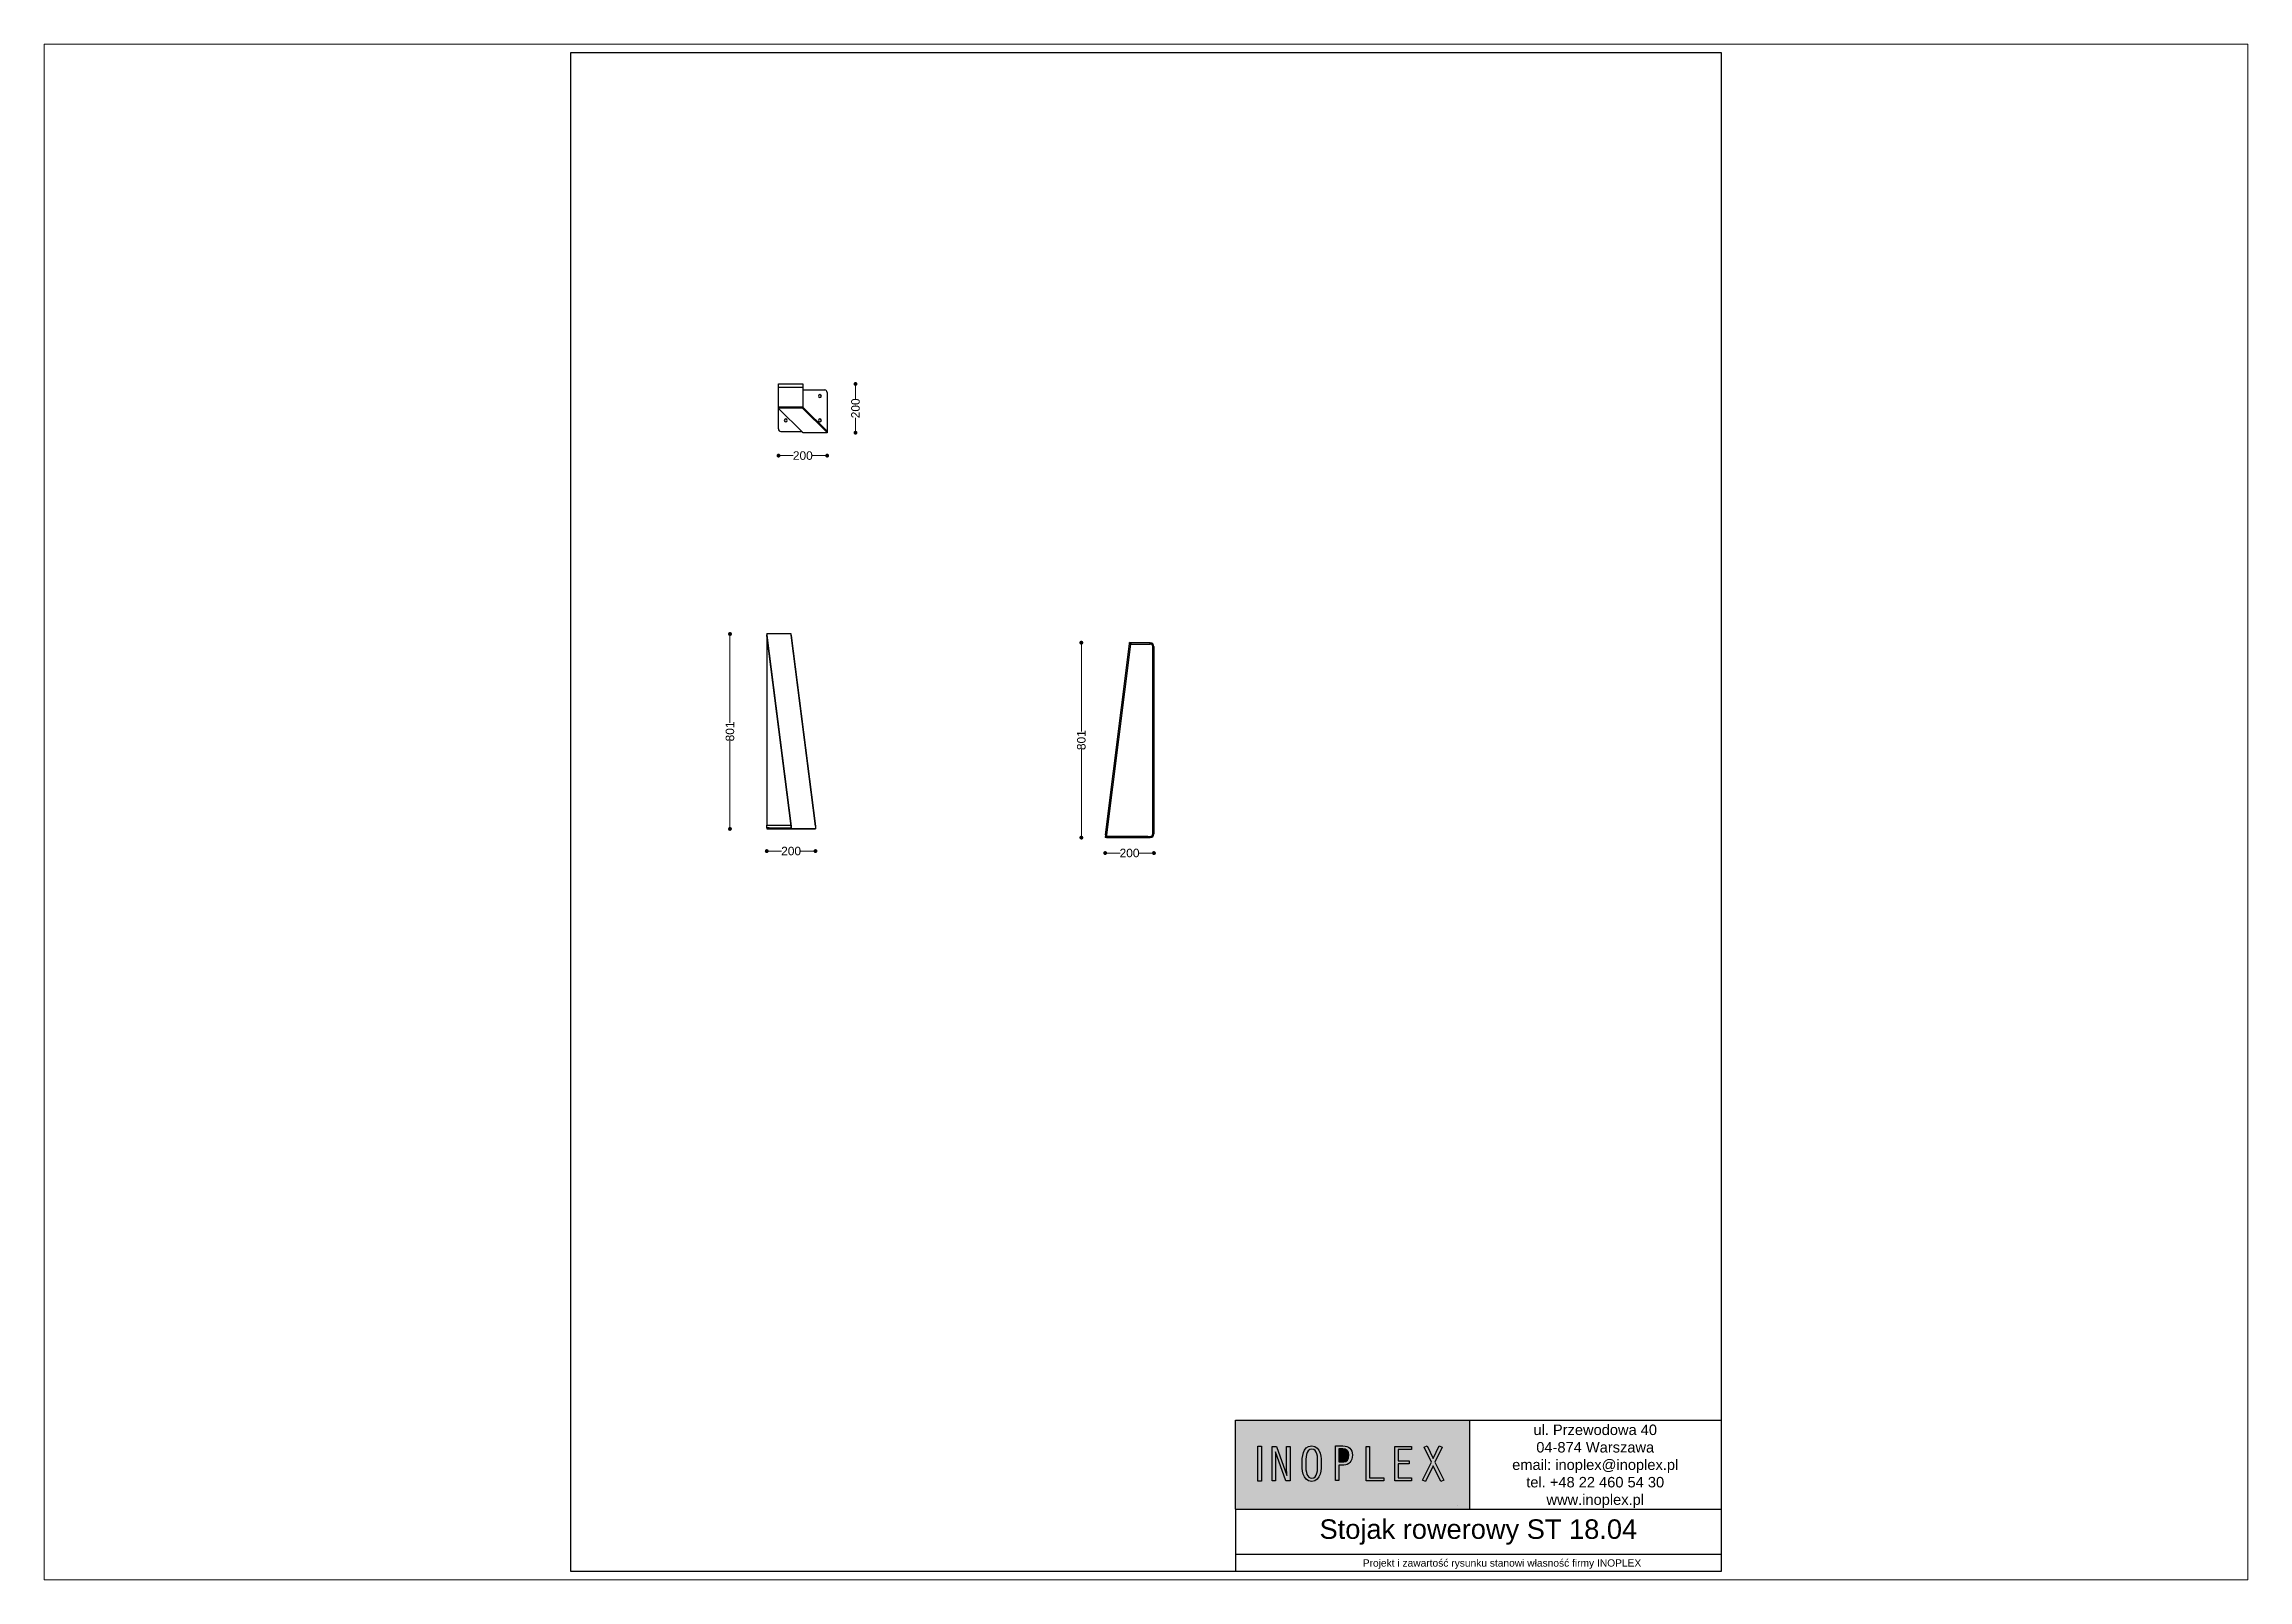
# Paper-space layout 'Układ2' of a CAD drawing. Header units: millimetres. Extents: x 29 to 258, y 20 to 180.
# The model-space entities are those that its viewports show. They can reach past a viewport. Long polylines and large blocks are cut down to what shows.
import ezdxf

# ---------------------------------------------------------------- set-up
doc = ezdxf.new("R2010")
doc.units = ezdxf.units.MM
doc.header["$LTSCALE"] = 3
doc.layers.add('Default', color=7, linetype='Continuous')
doc.layers.add('LAYER_1', color=7, linetype='Continuous')
doc.styles.get("Standard").update_dxf_attribs({"font": 'arial.ttf'})
doc.dimstyles.new('MATEUSZ', dxfattribs={"dimtxt": 35, "dimasz": 16, "dimexe": 0.18, "dimexo": 0.0625, "dimgap": 0.09, "dimtad": 0, "dimdec": 0, "dimdsep": 46, "dimtxsty": 'Standard', "dimblk": 'DOT', "dimcen": 0.09, "dimse1": 1, "dimse2": 1, "dimadec": 0, "dimazin": 0, "dimtfac": 1, "dimtdec": 0, "dimtofl": 0, "dimtmove": 0, "dimatfit": 3, "dimfxl": 1, "dimtolj": 1, "dimtzin": 0, "dimlwd": 9, "dimlwe": 9, "dimarcsym": 0})

# ---------------------------------------------------------------- blocks, each defined once
blk = doc.blocks.new('_Dot')
at = {"color": 0, "linetype": 'ByBlock', "lineweight": -2}
blk.add_line((-0.5, 0), (-1, 0), dxfattribs=at)
at = {"color": 0, "linetype": 'ByBlock', "const_width": 0.5}
blk.add_lwpolyline([(-0.25, 0, 1), (0.25, 0, 1)], format="xyb", close=True, dxfattribs=at)
blk = doc.blocks.new('*D30')
at = {"color": 0, "lineweight": 9, "transparency": 16777216}
for p, q in [((26948.5, 18977.7), (26993.5, 18977.7)), ((27116.5, 18977.7), (27071.5, 18977.7))]:
    blk.add_line(p, q, dxfattribs=at)
at = {"layer": 'Defpoints', "color": 0, "transparency": 16777216}
for p in [(26932.5, 19272.2), (27132.5, 19237.2), (27132.5, 18977.7)]:
    blk.add_point(p, dxfattribs=at)
at = {"color": 0, "lineweight": 9, "transparency": 16777216, "xscale": 16, "yscale": 16, "zscale": 16, "rotation": 180}
blk.add_blockref('_Dot', (26932.5, 18977.7), dxfattribs=at)
at = {"color": 0, "lineweight": 9, "transparency": 16777216, "xscale": 16, "yscale": 16, "zscale": 16}
blk.add_blockref('_Dot', (27132.5, 18977.7), dxfattribs=at)
at = {"color": 0, "transparency": 16777216, "insert": (27032.5, 18977.7), "char_height": 35, "attachment_point": 5}
blk.add_mtext('\\A1;200', dxfattribs=at)
blk = doc.blocks.new('*D31')
at = {"color": 0, "lineweight": 9, "transparency": 16777216}
for p, q in [((27248.8, 19256.1), (27248.8, 19210.9)), ((27248.8, 19087.7), (27248.8, 19132.9))]:
    blk.add_line(p, q, dxfattribs=at)
at = {"layer": 'Defpoints', "color": 0, "transparency": 16777216}
for p in [(27032.5, 19272.1), (27132.5, 19071.7), (27248.8, 19071.7)]:
    blk.add_point(p, dxfattribs=at)
at = {"color": 0, "lineweight": 9, "transparency": 16777216, "xscale": 16, "yscale": 16, "zscale": 16}
for p, rotation in [((27248.8, 19272.1), 90), ((27248.8, 19071.7), 270)]:
    blk.add_blockref('_Dot', p, dxfattribs=dict(at, rotation=rotation))
at = {"color": 0, "transparency": 16777216, "insert": (27248.8, 19171.9), "char_height": 35, "attachment_point": 5, "rotation": 90}
blk.add_mtext('\\A1;200', dxfattribs=at)
blk = doc.blocks.new('*D32')
at = {"color": 0, "lineweight": 9, "transparency": 16777216}
for p, q in [((26733.3, 18229.3), (26733.3, 17880.4)), ((26733.3, 17460.7), (26733.3, 17809.6))]:
    blk.add_line(p, q, dxfattribs=at)
at = {"layer": 'Defpoints', "color": 0, "transparency": 16777216}
for p in [(26884.4, 18245.3), (26733.3, 17444.7), (26884.4, 17444.7)]:
    blk.add_point(p, dxfattribs=at)
at = {"color": 0, "lineweight": 9, "transparency": 16777216, "xscale": 16, "yscale": 16, "zscale": 16}
for p, rotation in [((26733.3, 18245.3), 90), ((26733.3, 17444.7), 270)]:
    blk.add_blockref('_Dot', p, dxfattribs=dict(at, rotation=rotation))
at = {"color": 0, "transparency": 16777216, "insert": (26733.3, 17845), "char_height": 35, "attachment_point": 5, "rotation": 90}
blk.add_mtext('\\A1;801', dxfattribs=at)
blk = doc.blocks.new('*D33')
at = {"color": 0, "lineweight": 9, "transparency": 16777216}
for p, q in [((28176.3, 18193.6), (28176.3, 17844.7)), ((28176.3, 17425), (28176.3, 17773.9))]:
    blk.add_line(p, q, dxfattribs=at)
at = {"layer": 'Defpoints', "color": 0, "transparency": 16777216}
for p in [(28374.4, 18209.6), (28176.3, 17409), (28279.4, 17409)]:
    blk.add_point(p, dxfattribs=at)
at = {"color": 0, "lineweight": 9, "transparency": 16777216, "xscale": 16, "yscale": 16, "zscale": 16}
for p, rotation in [((28176.3, 18209.6), 90), ((28176.3, 17409), 270)]:
    blk.add_blockref('_Dot', p, dxfattribs=dict(at, rotation=rotation))
at = {"color": 0, "transparency": 16777216, "insert": (28176.3, 17809.3), "char_height": 35, "attachment_point": 5, "rotation": 90}
blk.add_mtext('\\A1;801', dxfattribs=at)
blk = doc.blocks.new('*D34')
at = {"color": 0, "lineweight": 9, "transparency": 16777216}
for p, q in [((26900.4, 17353.7), (26945.4, 17353.7)), ((27068.4, 17353.7), (27023.4, 17353.7))]:
    blk.add_line(p, q, dxfattribs=at)
at = {"layer": 'Defpoints', "color": 0, "transparency": 16777216}
for p in [(26884.4, 17444.7), (27084.4, 17445.6), (27084.4, 17353.7)]:
    blk.add_point(p, dxfattribs=at)
at = {"color": 0, "lineweight": 9, "transparency": 16777216, "xscale": 16, "yscale": 16, "zscale": 16, "rotation": 180}
blk.add_blockref('_Dot', (26884.4, 17353.7), dxfattribs=at)
at = {"color": 0, "lineweight": 9, "transparency": 16777216, "xscale": 16, "yscale": 16, "zscale": 16}
blk.add_blockref('_Dot', (27084.4, 17353.7), dxfattribs=at)
at = {"color": 0, "transparency": 16777216, "insert": (26984.4, 17353.7), "char_height": 35, "attachment_point": 5}
blk.add_mtext('\\A1;200', dxfattribs=at)
blk = doc.blocks.new('*D35')
at = {"color": 0, "lineweight": 9, "transparency": 16777216}
for p, q in [((28290.1, 17345.6), (28335.2, 17345.6)), ((28458.4, 17345.6), (28413.2, 17345.6))]:
    blk.add_line(p, q, dxfattribs=at)
at = {"layer": 'Defpoints', "color": 0, "transparency": 16777216}
for p in [(28274.1, 17409.9), (28474.4, 17424), (28474.4, 17345.6)]:
    blk.add_point(p, dxfattribs=at)
at = {"color": 0, "lineweight": 9, "transparency": 16777216, "xscale": 16, "yscale": 16, "zscale": 16, "rotation": 180}
blk.add_blockref('_Dot', (28274.1, 17345.6), dxfattribs=at)
at = {"color": 0, "lineweight": 9, "transparency": 16777216, "xscale": 16, "yscale": 16, "zscale": 16}
blk.add_blockref('_Dot', (28474.4, 17345.6), dxfattribs=at)
at = {"color": 0, "transparency": 16777216, "insert": (28374.2, 17345.6), "char_height": 35, "attachment_point": 5}
blk.add_mtext('\\A1;200', dxfattribs=at)

msp = doc.modelspace()

# ---------------------------------------------------------------- hatches: boundary and pattern name
h = msp.add_hatch(color=255)
h.dxf.hatch_style = 1
h.paths.add_polyline_path([(29769.8, 15016.4), (28809.8, 15016.4), (28809.8, 14651.8), (28809.8, 14650), (29769.8, 14650)])
h.paths.add_polyline_path([(29739.6, 14926.7), (29739.6, 14744.5), (29719.3, 14744.5), (29719.3, 14667.6), (28824.6, 14667.6), (28824.6, 14999.6), (29719.3, 14999.6), (29719.3, 14926.7)], flags=16)
h = msp.add_hatch(color=250)
h.dxf.hatch_style = 1
h.paths.add_polyline_path([(29719.3, 14744.5), (29186.9, 14744.5), (29186.9, 14926.7), (29719.3, 14926.7), (29719.3, 14999.6), (28824.6, 14999.6), (28824.6, 14667.6), (29719.3, 14667.6)])
edge = h.paths.add_edge_path(flags=16)
edge.add_spline(control_points=[(29161.5, 14838.3), (29161.5, 14820.5), (29162.1, 14765.4), (29122.2, 14765.4)], knot_values=[0, 0, 0, 0, 1, 1, 1, 1], degree=3, periodic=0)
edge.add_spline(control_points=[(29122.2, 14765.4), (29081.8, 14765.4), (29082.8, 14820.1), (29082.8, 14838.3)], knot_values=[0, 0, 0, 0, 1, 1, 1, 1], degree=3, periodic=0)
edge.add_spline(control_points=[(29082.8, 14838.3), (29082.8, 14861.7), (29084.3, 14911), (29122.2, 14911)], knot_values=[0, 0, 0, 0, 1, 1, 1, 1], degree=3, periodic=0)
edge.add_spline(control_points=[(29122.2, 14911), (29162.1, 14911), (29161.5, 14857), (29161.5, 14838.3)], knot_values=[0, 0, 0, 0, 1, 1, 1, 1], degree=3, periodic=0)
edge = h.paths.add_edge_path(flags=0)
edge.add_spline(control_points=[(29146.6, 14838.3), (29146.6, 14813.7), (29146.8, 14778.8), (29122.2, 14778.8)], knot_values=[0, 0, 0, 0, 1, 1, 1, 1], degree=3, periodic=0)
edge.add_spline(control_points=[(29122.2, 14778.8), (29102.2, 14778.8), (29097.7, 14800.1), (29097.7, 14838.3)], knot_values=[0, 0, 0, 0, 1, 1, 1, 1], degree=3, periodic=0)
edge.add_spline(control_points=[(29097.7, 14838.3), (29097.7, 14859.2), (29097.1, 14897.6), (29122.2, 14897.6)], knot_values=[0, 0, 0, 0, 1, 1, 1, 1], degree=3, periodic=0)
edge.add_spline(control_points=[(29122.2, 14897.6), (29147.2, 14897.6), (29146.6, 14865.1), (29146.6, 14838.3)], knot_values=[0, 0, 0, 0, 1, 1, 1, 1], degree=3, periodic=0)
h.paths.add_polyline_path([(29033.6, 14767.4), (29015.8, 14767.4), (28973.7, 14886.8), (28973.3, 14886.4), (28973.9, 14854.3), (28973.9, 14767.4), (28959.7, 14767.4), (28959.7, 14909.1), (28977.5, 14909.1), (29019.6, 14789.9), (29020, 14790.3), (29019.4, 14822), (29019.4, 14909.1), (29033.6, 14909.1)], flags=16)
h.paths.add_polyline_path([(28916.2, 14766.8), (28900.7, 14766.8), (28900.7, 14909.5), (28916.2, 14909.5)], flags=16)
edge = h.paths.add_edge_path(flags=0)
edge.add_spline(control_points=[(29146.6, 14838.3), (29146.6, 14865.1), (29147.2, 14897.6), (29122.2, 14897.6)], knot_values=[0, 0, 0, 0, 1, 1, 1, 1], degree=3, periodic=0)
edge.add_spline(control_points=[(29122.2, 14897.6), (29097.1, 14897.6), (29097.7, 14859.2), (29097.7, 14838.3)], knot_values=[0, 0, 0, 0, 1, 1, 1, 1], degree=3, periodic=0)
edge.add_spline(control_points=[(29097.7, 14838.3), (29097.7, 14800.1), (29102.2, 14778.8), (29122.2, 14778.8)], knot_values=[0, 0, 0, 0, 1, 1, 1, 1], degree=3, periodic=0)
edge.add_spline(control_points=[(29122.2, 14778.8), (29146.8, 14778.8), (29146.6, 14813.7), (29146.6, 14838.3)], knot_values=[0, 0, 0, 0, 1, 1, 1, 1], degree=3, periodic=0)
h = msp.add_hatch(color=255)
h.dxf.hatch_style = 1
h.paths.add_polyline_path([(28916.2, 14909.5), (28900.7, 14909.5), (28900.7, 14766.8), (28916.2, 14766.8)])
h.paths.add_polyline_path([(29015.8, 14767.4), (29033.6, 14767.4), (29033.6, 14909.1), (29019.4, 14909.1), (29019.4, 14822), (29020.1, 14788.6), (28977.5, 14909.1), (28959.7, 14909.1), (28959.7, 14767.4), (28973.9, 14767.4), (28973.9, 14854.3), (28973.2, 14888.1)])
edge = h.paths.add_edge_path()
edge.add_spline(control_points=[(29122.2, 14911), (29084.3, 14911), (29082.8, 14861.7), (29082.8, 14838.3)], knot_values=[0, 0, 0, 0, 1, 1, 1, 1], degree=3, periodic=0)
edge.add_spline(control_points=[(29082.8, 14838.3), (29082.8, 14820.1), (29081.8, 14765.4), (29122.2, 14765.4)], knot_values=[0, 0, 0, 0, 1, 1, 1, 1], degree=3, periodic=0)
edge.add_spline(control_points=[(29122.2, 14765.4), (29162.1, 14765.4), (29161.5, 14820.5), (29161.5, 14838.3)], knot_values=[0, 0, 0, 0, 1, 1, 1, 1], degree=3, periodic=0)
edge.add_spline(control_points=[(29161.5, 14838.3), (29161.5, 14857), (29162.1, 14911), (29122.2, 14911)], knot_values=[0, 0, 0, 0, 1, 1, 1, 1], degree=3, periodic=0)
edge = h.paths.add_edge_path(flags=16)
edge.add_spline(control_points=[(29097.7, 14838.3), (29097.7, 14859.2), (29097.1, 14897.6), (29122.2, 14897.6)], knot_values=[0, 0, 0, 0, 1, 1, 1, 1], degree=3, periodic=0)
edge.add_spline(control_points=[(29122.2, 14897.6), (29147.2, 14897.6), (29146.6, 14865.1), (29146.6, 14838.3)], knot_values=[0, 0, 0, 0, 1, 1, 1, 1], degree=3, periodic=0)
edge.add_spline(control_points=[(29146.6, 14838.3), (29146.6, 14813.7), (29146.8, 14778.8), (29122.2, 14778.8)], knot_values=[0, 0, 0, 0, 1, 1, 1, 1], degree=3, periodic=0)
edge.add_spline(control_points=[(29122.2, 14778.8), (29102.2, 14778.8), (29097.7, 14800.1), (29097.7, 14838.3)], knot_values=[0, 0, 0, 0, 1, 1, 1, 1], degree=3, periodic=0)
edge = h.paths.add_edge_path()
edge.add_line((29219.3, 14769.4), (29233.6, 14769.4))
edge.add_line((29233.6, 14769.4), (29233.6, 14832.5))
edge.add_line((29233.6, 14832.5), (29254.8, 14832.5))
edge.add_spline(control_points=[(29254.8, 14832.5), (29274.4, 14832.5), (29289.3, 14847.2), (29289.3, 14873.5)], knot_values=[0, 0, 0, 0, 1, 1, 1, 1], degree=3, periodic=0)
edge.add_spline(control_points=[(29289.3, 14873.5), (29289.3, 14897.8), (29275.2, 14911.1), (29250.2, 14911.1)], knot_values=[0, 0, 0, 0, 1, 1, 1, 1], degree=3, periodic=0)
edge.add_line((29250.2, 14911.1), (29219.3, 14911.1))
edge.add_line((29219.3, 14911.1), (29219.3, 14769.4))
edge = h.paths.add_edge_path(flags=16)
edge.add_line((29233.6, 14898.4), (29254.4, 14898.4))
edge.add_spline(control_points=[(29250, 14898.4), (29265.3, 14898.4), (29274.4, 14891), (29274.4, 14873.5)], knot_values=[0, 0, 0, 0, 1, 1, 1, 1], degree=3, periodic=0)
edge.add_spline(control_points=[(29274.4, 14873.5), (29274.4, 14855.7), (29266.7, 14845.7), (29253.6, 14845.5)], knot_values=[0, 0, 0, 0, 1, 1, 1, 1], degree=3, periodic=0)
edge.add_line((29253.6, 14845.5), (29233.6, 14845.3))
edge.add_line((29233.6, 14845.3), (29233.6, 14898.4))
h.paths.add_polyline_path([(29345.3, 14767.4), (29417.8, 14767.4), (29417.8, 14780.1), (29359.6, 14780.1), (29359.6, 14909.1), (29345.3, 14909.1)])
h.paths.add_polyline_path([(29477.5, 14896.4), (29532.3, 14896.4), (29532.3, 14909.1), (29463.2, 14909.1), (29463.2, 14767.4), (29532.3, 14767.4), (29532.3, 14780.1), (29477.5, 14780.1), (29477.5, 14836.9), (29522.7, 14836.9), (29522.7, 14849.6), (29477.5, 14849.6)])
h.paths.add_polyline_path([(29658.6, 14905.3), (29645.4, 14911.9), (29621.2, 14859), (29597, 14911.9), (29583.8, 14905.3), (29614.2, 14844.5), (29577.2, 14770.5), (29590, 14764.6), (29621.4, 14829.4), (29652.4, 14764.6), (29665.2, 14770.5), (29628.2, 14844.5)])
h = msp.add_hatch(color=250)
h.dxf.hatch_style = 1
edge = h.paths.add_edge_path()
edge.add_spline(control_points=[(29122.2, 14897.6), (29097.1, 14897.6), (29097.7, 14859.2), (29097.7, 14838.3)], knot_values=[0, 0, 0, 0, 1, 1, 1, 1], degree=3, periodic=0)
edge.add_spline(control_points=[(29097.7, 14838.3), (29097.7, 14800.1), (29102.2, 14778.8), (29122.2, 14778.8)], knot_values=[0, 0, 0, 0, 1, 1, 1, 1], degree=3, periodic=0)
edge.add_spline(control_points=[(29122.2, 14778.8), (29146.8, 14778.8), (29146.6, 14813.7), (29146.6, 14838.3)], knot_values=[0, 0, 0, 0, 1, 1, 1, 1], degree=3, periodic=0)
edge.add_spline(control_points=[(29146.6, 14838.3), (29146.6, 14865.1), (29147.2, 14897.6), (29122.2, 14897.6)], knot_values=[0, 0, 0, 0, 1, 1, 1, 1], degree=3, periodic=0)
at = {"true_color": 0x7bad3e}
h = msp.add_hatch(color=75, dxfattribs=at)
h.dxf.hatch_style = 1
h.paths.add_polyline_path([(29739.6, 14926.7), (29186.9, 14926.7), (29186.9, 14744.5), (29739.6, 14744.5)])
h.paths.add_polyline_path([(29665.2, 14770.5), (29652.4, 14764.6), (29621.4, 14829.4), (29590, 14764.6), (29577.2, 14770.5), (29614.2, 14844.5), (29583.8, 14905.3), (29597, 14911.9), (29621.2, 14859), (29645.4, 14911.9), (29658.6, 14905.3), (29628.2, 14844.5)], flags=16)
h.paths.add_polyline_path([(29532.3, 14780.1), (29532.3, 14767.4), (29463.2, 14767.4), (29463.2, 14909.1), (29532.3, 14909.1), (29532.3, 14896.4), (29477.5, 14896.4), (29477.5, 14849.6), (29522.7, 14849.6), (29522.7, 14836.9), (29477.5, 14836.9), (29477.5, 14780.1)], flags=16)
h.paths.add_polyline_path([(29417.8, 14780.1), (29417.8, 14767.4), (29345.3, 14767.4), (29345.3, 14909.1), (29359.6, 14909.1), (29359.6, 14780.1)], flags=16)
edge = h.paths.add_edge_path(flags=16)
edge.add_spline(control_points=[(29289.3, 14873.5), (29289.3, 14847.2), (29274.4, 14832.5), (29254.8, 14832.5)], knot_values=[0, 0, 0, 0, 1, 1, 1, 1], degree=3, periodic=0)
edge.add_line((29254.8, 14832.5), (29233.6, 14832.5))
edge.add_line((29233.6, 14832.5), (29233.6, 14769.4))
edge.add_line((29233.6, 14769.4), (29219.3, 14769.4))
edge.add_line((29219.3, 14769.4), (29219.3, 14911.1))
edge.add_line((29219.3, 14911.1), (29250.2, 14911.1))
edge.add_spline(control_points=[(29250.2, 14911.1), (29275.2, 14911.1), (29289.3, 14897.8), (29289.3, 14873.5)], knot_values=[0, 0, 0, 0, 1, 1, 1, 1], degree=3, periodic=0)
edge = h.paths.add_edge_path(flags=0)
edge.add_spline(control_points=[(29274.4, 14873.5), (29274.4, 14855.7), (29266.7, 14845.7), (29253.6, 14845.5)], knot_values=[0, 0, 0, 0, 1, 1, 1, 1], degree=3, periodic=0)
edge.add_line((29253.6, 14845.5), (29233.6, 14845.3))
edge.add_line((29233.6, 14845.3), (29233.6, 14898.4))
edge.add_line((29233.6, 14898.4), (29250, 14898.4))
edge.add_spline(control_points=[(29250, 14898.4), (29265.3, 14898.4), (29274.4, 14891), (29274.4, 14873.5)], knot_values=[0, 0, 0, 0, 1, 1, 1, 1], degree=3, periodic=0)
edge = h.paths.add_edge_path(flags=0)
edge.add_spline(control_points=[(29253.6, 14845.5), (29266.7, 14845.7), (29274.4, 14855.7), (29274.4, 14873.5)], knot_values=[0, 0, 0, 0, 1, 1, 1, 1], degree=3, periodic=0)
edge.add_spline(control_points=[(29274.4, 14873.5), (29274.4, 14891), (29265.3, 14898.4), (29250, 14898.4)], knot_values=[0, 0, 0, 0, 1, 1, 1, 1], degree=3, periodic=0)
edge.add_line((29250, 14898.4), (29233.6, 14898.4))
edge.add_line((29233.6, 14898.4), (29233.6, 14845.3))
edge.add_line((29233.6, 14845.3), (29253.6, 14845.5))
h = msp.add_hatch(color=255)
h.dxf.hatch_style = 1
edge = h.paths.add_edge_path()
edge.add_line((29219.3, 14769.4), (29233.6, 14769.4))
edge.add_line((29233.6, 14769.4), (29233.6, 14832.5))
edge.add_line((29233.6, 14832.5), (29254.8, 14832.5))
edge.add_spline(control_points=[(29254.8, 14832.5), (29274.4, 14832.5), (29289.3, 14847.2), (29289.3, 14873.5)], knot_values=[0, 0, 0, 0, 1, 1, 1, 1], degree=3, periodic=0)
edge.add_spline(control_points=[(29289.3, 14873.5), (29289.3, 14897.8), (29275.2, 14911.1), (29250.2, 14911.1)], knot_values=[0, 0, 0, 0, 1, 1, 1, 1], degree=3, periodic=0)
edge.add_line((29250.2, 14911.1), (29219.3, 14911.1))
edge.add_line((29219.3, 14911.1), (29219.3, 14769.4))
edge = h.paths.add_edge_path(flags=16)
edge.add_line((29233.6, 14845.3), (29233.6, 14898.4))
edge.add_line((29233.6, 14898.4), (29260.4, 14898.4))
edge.add_spline(control_points=[(29250, 14898.4), (29265.3, 14898.4), (29274.4, 14891), (29274.4, 14873.5)], knot_values=[0, 0, 0, 0, 1, 1, 1, 1], degree=3, periodic=0)
edge.add_spline(control_points=[(29274.4, 14873.5), (29274.4, 14855.7), (29266.7, 14845.7), (29253.6, 14845.5)], knot_values=[0, 0, 0, 0, 1, 1, 1, 1], degree=3, periodic=0)
edge.add_line((29253.6, 14845.5), (29233.6, 14845.3))
h = msp.add_hatch(color=75, dxfattribs=at)
h.dxf.hatch_style = 1
edge = h.paths.add_edge_path()
edge.add_line((29233.6, 14845.3), (29253.6, 14845.5))
edge.add_spline(control_points=[(29253.6, 14845.5), (29266.7, 14845.7), (29274.4, 14855.7), (29274.4, 14873.5)], knot_values=[0, 0, 0, 0, 1, 1, 1, 1], degree=3, periodic=0)
edge.add_spline(control_points=[(29274.4, 14873.5), (29274.4, 14891), (29265.3, 14898.4), (29250, 14898.4)], knot_values=[0, 0, 0, 0, 1, 1, 1, 1], degree=3, periodic=0)
edge.add_line((29250, 14898.4), (29233.6, 14898.4))
edge.add_line((29233.6, 14898.4), (29233.6, 14845.3))
h = msp.add_hatch(color=255)
h.dxf.hatch_style = 1
h.paths.add_polyline_path([(29345.3, 14767.4), (29417.8, 14767.4), (29417.8, 14780.1), (29359.6, 14780.1), (29359.6, 14909.1), (29345.3, 14909.1)])
h = msp.add_hatch(color=255)
h.dxf.hatch_style = 1
h.paths.add_polyline_path([(29463.2, 14767.4), (29532.3, 14767.4), (29532.3, 14780.1), (29477.5, 14780.1), (29477.5, 14836.9), (29522.7, 14836.9), (29522.7, 14849.6), (29477.5, 14849.6), (29477.5, 14896.4), (29532.3, 14896.4), (29532.3, 14909.1), (29463.2, 14909.1)])
h = msp.add_hatch(color=255)
h.dxf.hatch_style = 1
h.paths.add_polyline_path([(29614.2, 14844.5), (29577.2, 14770.5), (29590, 14764.6), (29621.4, 14829.4), (29652.4, 14764.6), (29665.2, 14770.5), (29628.2, 14844.5), (29658.6, 14905.3), (29645.4, 14911.9), (29621.2, 14859), (29597, 14911.9), (29583.8, 14905.3)])

# ---------------------------------------------------------------- linework, layer by layer
for p, q in [((28809.8, 15016.4), (30803.7, 15016.4)), ((28809.8, 14651.8), (28809.8, 15016.4)), ((29769.8, 15016.4), (29769.8, 14650)), ((30803.7, 15016.4), (30803.7, 14651.8)), ((28809.8, 14651.8), (28809.8, 14394.7)), ((30803.7, 14650), (28809.8, 14650)), ((30803.4, 14465.2), (28809.8, 14465.2))]:
    msp.add_line(p, q)
msp.add_lwpolyline([(26080.1, 20633.8), (30803.7, 20633.8), (30803.7, 14394.7), (26080.1, 14394.7)], close=True)
at = {"layer": 'Default'}
for p, q in [((26932.5, 19267.2), (26932.5, 19272.2)), ((26932.5, 19272.2), (27032.5, 19272.2)), ((27032.5, 19257.2), (26932.5, 19257.2)), ((26932.5, 19177.2), (26932.5, 19257.2)), ((26932.5, 19087.2), (26932.5, 19257.2)), ((27032.5, 19272.2), (27032.5, 19267.2)), ((27032.5, 19257.2), (27032.5, 19177.2)), ((27032.5, 19247.2), (27122.5, 19247.2)), ((27132.5, 19237.2), (27132.5, 19077.2)), ((27032.5, 19177.2), (26932.5, 19177.2)), ((26932.5, 19177.2), (26932.5, 19172.3)), ((26932.5, 19176.6), (26932.5, 19177.2)), ((26932.5, 19177.2), (27032.5, 19177.2)), ((26932.5, 19176.6), (26932.5, 19171.6)), ((26932.5, 19171.7), (26932.5, 19176.6)), ((26932.5, 19172.3), (26932.5, 19171.7)), ((27032.5, 19172.3), (26932.5, 19172.3)), ((26932.5, 19171.6), (27032.5, 19073.1)), ((27032.5, 19177.2), (27032.5, 19172.3)), ((27032.5, 19177.2), (27032.5, 19176.6)), ((27032.5, 19171.7), (27032.5, 19176.6)), ((27032.5, 19171.6), (27032.5, 19176.6)), ((27032.5, 19176.6), (27132.5, 19078)), ((27032.5, 19171.7), (27032.5, 19172.3)), ((27132.5, 19073.1), (27032.5, 19171.6)), ((26942.5, 19077.2), (27028.2, 19077.2)), ((27032.5, 19071.7), (27032.5, 19073.1)), ((27032.5, 19073.1), (27032.5, 19071.7)), ((27132.5, 19071.7), (27032.5, 19071.7)), ((27132.5, 19078), (27132.5, 19073.1)), ((27132.5, 19073.1), (27132.5, 19078)), ((27132.5, 19073.1), (27132.5, 19078)), ((27132.5, 19076.7), (27132.5, 19071.7)), ((27132.5, 19073.1), (27132.5, 19071.7)), ((26884.4, 18245.3), (26884.4, 18240.5)), ((26884.4, 18244.7), (26884.4, 18245.3)), ((26984.4, 18245.3), (26884.4, 18245.3)), ((26884.4, 18239.6), (26884.4, 18240.2)), ((26884.4, 18240.2), (26984.4, 17456.6)), ((26984.4, 17456), (26884.4, 18239.6)), ((26885.7, 18229.7), (26884.4, 18229.7)), ((26884.4, 18229.7), (26884.4, 17459.7)), ((26984.4, 18244.7), (26984.4, 18245.3)), ((26984.4, 18240.5), (26984.4, 18245.3)), ((26984.4, 18240.2), (26984.4, 18239.6)), ((27084.4, 17456.6), (26984.4, 18240.2)), ((26984.4, 18239.6), (27084.4, 17456)), ((28275.2, 17421), (28373.8, 18204.5)), ((28378.7, 18203.9), (28280.2, 17420.3)), ((28373.8, 18204.8), (28374.4, 18209.6)), ((28378.8, 18204.2), (28373.8, 18204.8)), ((28373.8, 18204.7), (28378.7, 18204)), ((28373.8, 18204.5), (28378.7, 18203.9)), ((28379.4, 18209), (28374.4, 18209.6)), ((28379.4, 18209), (28378.8, 18204.2)), ((28459.4, 18209), (28379.4, 18209)), ((28379.4, 18204), (28379.4, 18209)), ((28379.4, 18204), (28459.4, 18204)), ((28459.4, 18204), (28459.4, 18209)), ((28469.4, 17424), (28469.4, 18194)), ((28474.4, 18194), (28469.4, 18194)), ((28474.4, 18194), (28474.4, 17424)), ((26884.4, 17459.7), (26984.4, 17459.7)), ((26884.4, 17449.7), (26884.4, 17444.7)), ((26887.3, 17444.7), (26887.3, 17449.7)), ((26894.4, 17449.7), (26984.4, 17449.7)), ((26894.4, 17444.7), (26894.4, 17449.7)), ((26894.4, 17444.7), (27084.4, 17444.7)), ((26984.4, 17456.6), (26984.4, 17456)), ((26984.4, 17456.5), (26984.4, 17455.9)), ((26984.4, 17455.8), (26984.4, 17456.4)), ((26984.4, 17456.4), (26984.4, 17445.6)), ((27084.4, 17445.6), (26984.4, 17445.6)), ((26984.4, 17445.6), (26984.4, 17445)), ((26984.4, 17445), (27084.4, 17445)), ((27084.4, 17456), (27084.4, 17456.6)), ((27084.4, 17456.5), (27084.4, 17455.9)), ((27084.4, 17456.4), (27084.4, 17455.8)), ((27084.4, 17456.4), (27084.4, 17445.6)), ((27084.4, 17449.7), (27084.4, 17444.7)), ((27084.4, 17445), (27084.4, 17445.6)), ((28275.2, 17420.7), (28273.8, 17409.9)), ((28278.8, 17409.3), (28273.8, 17409.9)), ((28280.2, 17420.3), (28275.2, 17421)), ((28275.2, 17420.8), (28280.2, 17420.2)), ((28275.2, 17420.7), (28280.1, 17420.1)), ((28280.1, 17420.1), (28278.8, 17409.3)), ((28439.4, 17414), (28279.4, 17414)), ((28279.4, 17414), (28279.4, 17409)), ((28279.4, 17409), (28439.4, 17409)), ((28439.4, 17414), (28439.4, 17409)), ((28446.4, 17414), (28446.4, 17409)), ((28449.4, 17414), (28459.4, 17414)), ((28449.4, 17409), (28449.4, 17414)), ((28449.4, 17409), (28459.4, 17409)), ((28459.4, 17409), (28459.4, 17414)), ((28469.4, 17424), (28474.4, 17424))]:
    msp.add_line(p, q, dxfattribs=at)
for points in [[(26932.5, 19257.2, 0), (26932.5, 19267.9, 0), (26932.5, 19271.1, 0), (26932.5, 19272, 0), (26932.5, 19272.2, 0), (26932.5, 19272.2, 0), (26932.5, 19272.2, 0), (26932.5, 19272.2, 0), (26932.5, 19272.2, 0), (26932.5, 19272.2, 0), (26932.5, 19272.2, 0), (26932.5, 19272.2, 0), (26932.5, 19272.2, 0), (26932.5, 19272.2, 0), (26932.5, 19272.2, 0), (26932.5, 19272.2, 0), (26932.5, 19272.2, 0), (26932.5, 19272.2, 0), (26932.5, 19272.2, 0)], [(27032.5, 19272.2, 0), (27032.5, 19272.2, 0), (27032.5, 19272.2, 0), (27032.5, 19272.2, 0), (27032.5, 19272.2, 0), (27032.5, 19272.2, 0), (27032.5, 19272.2, 0), (27032.5, 19272.2, 0), (27032.5, 19272.2, 0), (27032.5, 19272.2, 0), (27032.5, 19272.2, 0), (27032.5, 19272.2, 0), (27032.5, 19272.2, 0), (27032.5, 19272.2, 0), (27032.5, 19272.1, 0), (27032.5, 19271.8, 0), (27032.5, 19270.4, 0), (27032.5, 19257.2, 0)], [(26932.5, 19171.7, 0), (26932.5, 19171.7, 0), (26932.5, 19171.7, 0), (26932.5, 19171.7, 0), (26932.5, 19171.7, 0)], [(27032.5, 19171.7, 0), (27032.5, 19171.7, 0), (27032.5, 19171.7, 0), (27032.5, 19171.6, 0)], [(27132.5, 19073.1, 0), (27132.5, 19073.1, 0), (27132.5, 19073.1, 0), (27132.5, 19073.1, 0)], [(26884.4, 18240.3, 0), (26884.4, 18240.5, 0)], [(26884.4, 18239.7, 0), (26884.4, 18239.7, 0), (26884.4, 18239.7, 0), (26884.4, 18239.7, 0), (26884.4, 18239.7, 0), (26884.4, 18239.7, 0), (26884.4, 18239.7, 0), (26884.4, 18239.7, 0), (26884.4, 18239.7, 0), (26884.4, 18239.7, 0), (26884.4, 18239.7, 0), (26884.4, 18239.7, 0), (26884.4, 18239.7, 0), (26884.4, 18239.6, 0), (26884.4, 18239.3, 0), (26884.4, 18236.8, 0), (26884.4, 18229.7, 0)], [(26984.4, 18240.5, 0), (26984.4, 18240.3, 0)], [(26984.4, 18239.7, 0), (26984.4, 18239.7, 0), (26984.4, 18239.7, 0), (26984.4, 18239.7, 0), (26984.4, 18239.7, 0), (26984.4, 18239.7, 0), (26984.4, 18239.7, 0), (26984.4, 18239.7, 0), (26984.4, 18239.7, 0), (26984.4, 18239.7, 0), (26984.4, 18239.7, 0), (26984.4, 18239.7, 0), (26984.4, 18239.7, 0), (26984.4, 18239.7, 0), (26984.4, 18239.7, 0), (26984.4, 18239.6, 0), (26984.4, 18239.5, 0), (26984.4, 18239.2, 0)], [(28373.8, 18204.8, 0), (28373.8, 18204.7, 0)], [(28373.8, 18204.7, 0), (28373.8, 18204.5, 0)], [(28378.7, 18204, 0), (28378.8, 18204.2, 0)], [(28378.7, 18203.9, 0), (28378.7, 18204, 0)], [(26884.4, 17449.7, 0), (26884.4, 17449.7, 0), (26884.4, 17449.7, 0), (26884.4, 17449.7, 0), (26884.4, 17449.7, 0), (26884.4, 17449.7, 0), (26884.4, 17449.7, 0), (26884.4, 17449.7, 0), (26884.4, 17449.7, 0), (26884.4, 17449.7, 0), (26884.4, 17449.7, 0), (26884.4, 17449.7, 0), (26884.4, 17449.7, 0), (26884.4, 17449.7, 0), (26884.4, 17449.8, 0), (26884.4, 17450, 0), (26884.4, 17452.5, 0), (26884.4, 17459.7, 0)], [(26887.3, 17449.7, 0), (26885.1, 17449.7, 0), (26884.5, 17449.7, 0), (26884.4, 17449.7, 0), (26884.4, 17449.7, 0), (26884.4, 17449.7, 0), (26884.4, 17449.7, 0), (26884.4, 17449.7, 0), (26884.4, 17449.7, 0), (26884.4, 17449.7, 0), (26884.4, 17449.7, 0), (26884.4, 17449.7, 0), (26884.4, 17449.7, 0), (26884.4, 17449.7, 0), (26884.4, 17449.7, 0), (26884.4, 17449.7, 0), (26884.4, 17449.7, 0), (26884.4, 17449.7, 0), (26884.4, 17449.7, 0)], [(26884.4, 17444.7, 0), (26884.4, 17444.7, 0), (26884.4, 17444.7, 0), (26884.4, 17444.7, 0), (26884.4, 17444.7, 0), (26884.4, 17444.7, 0), (26884.4, 17444.7, 0), (26884.4, 17444.7, 0), (26884.4, 17444.7, 0), (26884.4, 17444.7, 0), (26884.4, 17444.7, 0), (26884.4, 17444.7, 0), (26884.4, 17444.7, 0), (26884.4, 17444.7, 0), (26884.4, 17444.7, 0), (26884.7, 17444.7, 0), (26885.6, 17444.7, 0), (26887.3, 17444.7, 0)], [(26894.4, 17449.7, 0), (26887.3, 17449.7, 0)], [(26887.3, 17444.7, 0), (26894.4, 17444.7, 0)], [(26984.4, 17449.7, 0), (26984.4, 17449.7, 0), (26984.4, 17449.7, 0), (26984.4, 17449.7, 0), (26984.4, 17449.7, 0), (26984.4, 17449.7, 0), (26984.4, 17449.7, 0), (26984.4, 17449.7, 0), (26984.4, 17449.7, 0), (26984.4, 17449.7, 0), (26984.4, 17449.7, 0), (26984.4, 17449.7, 0), (26984.4, 17449.7, 0), (26984.4, 17449.7, 0), (26984.4, 17449.7, 0), (26984.4, 17449.9, 0), (26984.4, 17451.7, 0), (26984.4, 17457.2, 0)], [(26984.4, 17456.5, 0), (26984.4, 17456.6, 0)], [(26984.4, 17456.4, 0), (26984.4, 17456.5, 0)], [(27084.4, 17456.6, 0), (27084.4, 17456.5, 0)], [(27084.4, 17456.5, 0), (27084.4, 17456.4, 0)], [(28275.2, 17421, 0), (28275.2, 17420.8, 0)], [(28275.2, 17420.8, 0), (28275.2, 17420.7, 0)], [(28280.2, 17420.2, 0), (28280.2, 17420.3, 0)], [(28446.4, 17414, 0), (28439.4, 17414, 0)], [(28439.4, 17409, 0), (28446.4, 17409, 0)], [(28449.4, 17414, 0), (28449.4, 17414, 0), (28449.4, 17414, 0), (28449.4, 17414, 0), (28449.4, 17414, 0), (28449.4, 17414, 0), (28449.4, 17414, 0), (28449.4, 17414, 0), (28449.4, 17414, 0), (28449.4, 17414, 0), (28449.4, 17414, 0), (28449.4, 17414, 0), (28449.4, 17414, 0), (28449.4, 17414, 0), (28449.3, 17414, 0), (28449.1, 17414, 0), (28448.1, 17414, 0), (28446.4, 17414, 0)], [(28446.4, 17409, 0), (28449.4, 17409, 0)]]:
    msp.add_polyline3d(points, dxfattribs=at)
for centre, radius, start, end in [((27102.5, 19222.2), 6, 0, 180), ((27102.5, 19222.2), 6, 180, 0), ((27122.5, 19237.2), 10, 45, 90), ((27122.5, 19237.2), 10, 0, 45), ((26962.5, 19122.2), 6, 0, 180), ((26962.5, 19122.2), 6, 180, 0), ((26962.5, 19122.2), 6, 180, 0), ((27102.5, 19122.2), 6, 0, 180), ((27102.5, 19122.2), 6, 0, 180), ((27102.5, 19122.2), 6, 180, 360), ((27102.5, 19122.2), 6, 180, 0), ((26942.5, 19087.2), 10, 180, 225), ((26942.5, 19087.2), 10, 225, 270), ((28459.4, 18194), 15, 359.99988, 89.99988), ((28459.4, 18194), 15, 359.99988, 89.99988), ((28459.4, 18194), 10, 359.99988, 89.99988), ((28459.4, 17424), 15, 269.99988, 359.99988), ((28459.4, 17424), 10, 269.99988, 359.99988)]:
    msp.add_arc(centre, radius, start, end, dxfattribs=at)
at = {"layer": 'LAYER_1'}
msp.add_line((29719.3, 14667.6), (29719.3, 14667.6), dxfattribs=at)
at = {"layer": 'LAYER_1', "color": 255}
for points in [[(28900.7, 14909.5), (28916.2, 14909.5), (28916.2, 14766.8), (28900.7, 14766.8), (28900.7, 14909.5), (28900.7, 14909.5)], [(28959.7, 14909.1), (28977.5, 14909.1), (29019.6, 14789.9), (29020, 14790.3), (29019.4, 14822), (29019.4, 14909.1), (29033.6, 14909.1), (29033.6, 14767.4), (29015.8, 14767.4), (28973.7, 14886.8), (28973.3, 14886.4), (28973.9, 14854.3), (28973.9, 14767.4), (28959.7, 14767.4), (28959.7, 14909.1), (28959.7, 14909.1)], [(29233.6, 14769.4), (29219.3, 14769.4), (29219.3, 14911.1), (29250.2, 14911.1)], [(29250, 14898.4), (29233.6, 14898.4), (29233.6, 14845.3), (29233.6, 14845.3)], [(29233.6, 14845.3), (29253.6, 14845.5)], [(29345.3, 14909.1), (29359.6, 14909.1), (29359.6, 14780.1), (29417.8, 14780.1), (29417.8, 14767.4), (29345.3, 14767.4), (29345.3, 14909.1), (29345.3, 14909.1)], [(29463.2, 14909.1), (29532.3, 14909.1), (29532.3, 14896.4), (29477.5, 14896.4), (29477.5, 14849.6), (29522.7, 14849.6), (29522.7, 14836.9), (29477.5, 14836.9), (29477.5, 14780.1), (29532.3, 14780.1), (29532.3, 14767.4), (29463.2, 14767.4), (29463.2, 14909.1), (29463.2, 14909.1)], [(29590, 14764.6), (29577.2, 14770.5), (29614.2, 14844.5), (29583.8, 14905.3), (29597, 14911.9), (29621.2, 14859), (29645.4, 14911.9), (29658.6, 14905.3), (29628.2, 14844.5), (29665.2, 14770.5), (29652.4, 14764.6), (29621.4, 14829.4), (29590, 14764.6), (29590, 14764.6)], [(29254.8, 14832.5), (29233.6, 14832.5), (29233.6, 14769.4), (29233.6, 14769.4)]]:
    msp.add_lwpolyline(points, dxfattribs=at)
for points in [[(29082.8, 14838.3), (29082.8, 14861.7), (29084.3, 14911), (29122.2, 14911)], [(29122.2, 14897.6), (29097.1, 14897.6), (29097.7, 14859.2), (29097.7, 14838.3)], [(29122.2, 14911), (29162.1, 14911), (29161.5, 14857), (29161.5, 14838.3)], [(29146.6, 14838.3), (29146.6, 14865.1), (29147.2, 14897.6), (29122.2, 14897.6)], [(29274.4, 14873.5), (29274.4, 14891), (29265.3, 14898.4), (29250, 14898.4)], [(29250.2, 14911.1), (29275.2, 14911.1), (29289.3, 14897.8), (29289.3, 14873.5)], [(29253.6, 14845.5), (29266.7, 14845.7), (29274.4, 14855.7), (29274.4, 14873.5)], [(29289.3, 14873.5), (29289.3, 14847.2), (29274.4, 14832.5), (29254.8, 14832.5)], [(29122.2, 14765.4), (29081.8, 14765.4), (29082.8, 14820.1), (29082.8, 14838.3)], [(29097.7, 14838.3), (29097.7, 14800.1), (29102.2, 14778.8), (29122.2, 14778.8)], [(29122.2, 14778.8), (29146.8, 14778.8), (29146.6, 14813.7), (29146.6, 14838.3)], [(29161.5, 14838.3), (29161.5, 14820.5), (29162.1, 14765.4), (29122.2, 14765.4)]]:
    msp.add_open_spline(points, degree=3, dxfattribs=at)

# ---------------------------------------------------------------- texts
at = {"attachment_point": 5}
for s, width, gutter_width, heights, insert, char_height in [('ul. Przewodowa 40\\P04-874 Warszawa\\Pemail: inoplex@inoplex.pl\\Ptel. +48 22 460 54 30\\Pwww.inoplex.pl', 1019.877, 1, [387.8], (30286.5, 14827.3), 43), ('Stojak rowerowy ST 18.04', 1993.625, 1, [0], (29806.6, 14557.3), 80), ('Projekt i zawartość rysunku stanowi własność firmy INOPLEX ', 1800.088, 12.5, [70.5], (29903.7, 14425.8), 30)]:
    msp.add_mtext_dynamic_manual_height_columns(s, width=width, gutter_width=gutter_width, heights=heights, dxfattribs=dict(at, insert=insert, char_height=char_height))

# ---------------------------------------------------------------- dimensions: what is measured, and where the dimension line sits
for base, p1, p2, picture, middle in [((27248.8, 19071.7), (27032.5, 19272.1), (27132.5, 19071.7), '*D31', (27248.8, 19171.9)), ((26733.3, 17444.7), (26884.4, 18245.3), (26884.4, 17444.7), '*D32', (26733.3, 17845)), ((28176.3, 17409), (28374.4, 18209.6), (28279.4, 17409), '*D33', (28176.3, 17809.3))]:
    dim = msp.add_linear_dim(base=base, p1=p1, p2=p2, angle=90, dimstyle='MATEUSZ')
    dim.commit()
    dim.dimension.update_dxf_attribs({"geometry": picture, "text_midpoint": middle})
for base, p1, p2, picture, middle in [((27132.5, 18977.7), (26932.5, 19272.2), (27132.5, 19237.2), '*D30', (27032.5, 18977.7)), ((27084.4, 17353.7), (26884.4, 17444.7), (27084.4, 17445.6), '*D34', (26984.4, 17353.7)), ((28474.4, 17345.6), (28274.1, 17409.9), (28474.4, 17424), '*D35', (28374.2, 17345.6))]:
    dim = msp.add_linear_dim(base=base, p1=p1, p2=p2, dimstyle='MATEUSZ')
    dim.commit()
    dim.dimension.update_dxf_attribs({"geometry": picture, "text_midpoint": middle})

psp = doc.layouts.new('Układ2')

# ---------------------------------------------------------------- viewports
at = {"layer": '0'}
psp.add_viewport(center=(143.44, 99.96), size=(229.5, 159.9353), view_center_point=(28441.91, 17514.21), view_height=6307.0367, dxfattribs=at)

doc.saveas('drawing.dxf')
